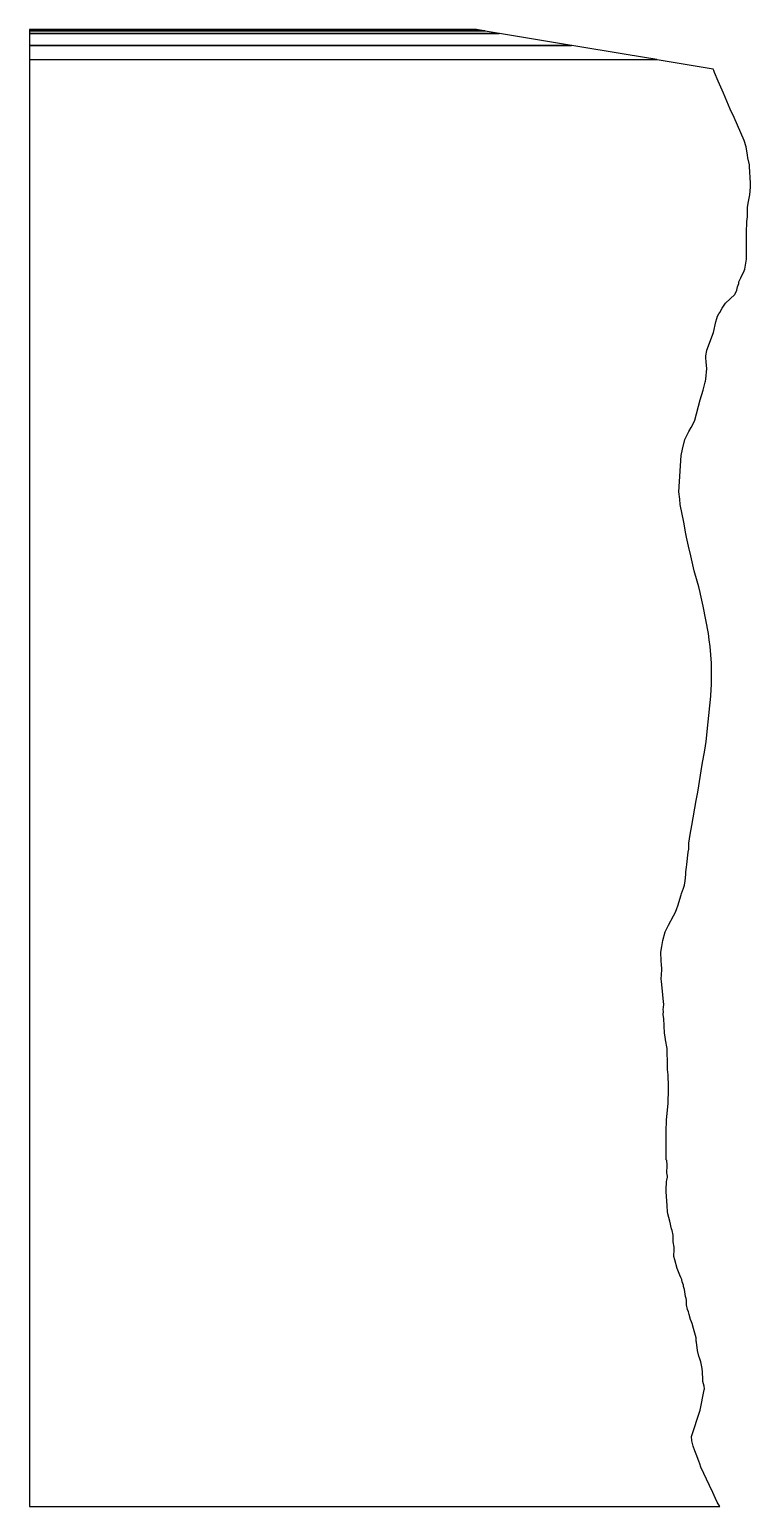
# Model space of a CAD drawing. Extents: x -56 to 34, y -92 to 92.
import ezdxf

# ---------------------------------------------------------------- set-up
doc = ezdxf.new("R2010")
doc.units = 0
doc.layers.add('37_111000', color=7, linetype='CONTINUOUS')

msp = doc.modelspace()

# ---------------------------------------------------------------- linework, layer by layer
at = {"layer": '37_111000', "color": 5}
for points in [[(-41.831, 91.825), (-0.075, 91.825), (-0.524, 91.9), (-56.17, 91.9), (-56.17, 91.825), (-41.831, 91.825)], [(-42.206, 91.783), (0.177, 91.783), (-0.042, 91.81901), (-56.17, 91.81901), (-56.17, 91.783), (-42.206, 91.783)], [(-56.17, 91.769), (-56.17, 91.72301), (0.541, 91.72301), (0.184, 91.783), (-56.17, 91.783), (-56.17, 91.769)], [(-56.17, 91.534), (-56.17, 91.426), (2.315, 91.426), (0.568, 91.717), (-56.17, 91.717), (-56.17, 91.534)], [(-56.17, 90.49001), (-56.17, 89.926), (11.304, 89.926), (2.341, 91.422), (-56.17, 91.422), (-56.17, 90.49001)], [(18.11, 88.79), (11.352, 89.91801), (-56.17, 89.91801), (-56.17, 88.149), (21.953, 88.149), (18.11, 88.79)], [(-56.17, 85.43101), (-56.17, -92.11401), (29.777, -92.11401), (29.469, -91.563), (29.234, -91.10201), (28.906, -90.36501), (28.484, -89.523), (27.433, -87.204), (27.279, -86.8), (27.173, -86.45), (26.85, -85.60001), (26.673, -85.173), (26.475, -84.58601), (26.287, -83.956), (26.278, -83.898), (26.268, -83.397), (27.319, -80.106), (27.834, -77.60201), (27.853, -77.455), (27.843, -77.14201), (27.667, -76.562), (27.664, -76.259), (27.635, -75.39101), (27.592, -74.944), (27.427, -74.11401), (27.281, -73.708), (27.178, -73.371), (26.991, -72.695), (26.887, -71.64301), (26.85, -71.50101), (26.838, -71.094), (26.495, -69.94701), (26.34, -69.3), (26.274, -69.124), (26.14, -68.832), (25.969, -68.207), (25.896, -67.884), (25.749, -67.56001), (25.645, -66.98), (25.612, -66.39101), (25.594, -66.195), (25.566, -66.098), (25.487, -65.959), (25.376, -65.077), (25.272, -64.716), (25.252, -64.533), (25.111, -64.12), (25.046, -63.834), (24.923, -63.586), (24.788, -63.286), (24.489, -62.468), (24.164, -61.403), (24.073, -60.965), (24.087, -60.065), (24.078, -59.827), (23.97, -59.139), (23.988, -58.526), (23.953, -58.301), (23.839, -57.721), (23.767, -57.508), (23.549, -56.589), (23.299, -55.665), (23.258, -55.346), (23.227, -54.68), (23.232, -54.62), (23.092, -52.899), (23.09, -52.666), (23.146, -51.639), (23.169, -51.449), (23.279, -51.089), (23.27, -50.956), (23.195, -50.546), (23.232, -49.612), (23.22, -49.556), (23.166, -49.017), (23.112, -48.915), (23.116, -48.026), (23.092, -47.143), (23.09, -45.436), (23.149, -43.933), (23.22, -43.138), (23.354, -41.848), (23.366, -41.587), (23.365, -41.302), (23.397, -40.762), (23.378, -39.688), (23.333, -38.438), (23.341, -38.32), (23.28, -37.688), (23.278, -37.528), (23.252, -37.212), (23.203, -35.047), (23.025, -33.976), (22.977, -33.592), (22.896, -33.149), (22.789, -31.325), (22.716, -30.852), (22.755, -30.389), (22.74, -30.25), (22.819, -29.563), (22.753, -29.212), (22.722, -28.808), (22.668, -28.364), (22.499, -26.664), (22.497, -26.423), (22.542, -25.246), (22.541, -25.1), (22.499, -24.628), (22.487, -24.14), (22.418, -23.059), (22.542, -22.336), (22.699, -21.606), (22.955, -20.508), (23.226, -20.008), (23.38, -19.69), (24.031, -18.533), (24.281, -18.062), (24.434, -17.614), (24.566, -17.294), (24.982, -15.916), (25.02, -15.736), (25.27, -15.084), (25.362, -14.718), (25.449, -14.152), (25.542, -13.371), (25.554, -13.042), (25.628, -12.472), (25.684, -12.125), (25.852, -10.596), (25.905, -10.225), (25.906, -9.587), (25.917, -9.482), (26.084, -8.382), (26.311, -7.255), (26.829, -4.16), (26.946, -3.522), (27.034, -3.128), (27.602, 0.332), (27.922, 2.126), (28.066, 3.177), (28.344, 5.665), (28.406, 6.448), (28.666, 8.837), (28.678, 9.106), (28.713, 9.47), (28.757, 10.518), (28.752, 12.254), (28.731, 12.962), (28.558, 15.026), (28.443, 15.864), (28.351, 16.668), (27.719, 20.043), (27.391, 21.563), (27.334, 21.777), (27.17, 22.481), (26.965, 23.154), (26.602, 24.452), (26.165, 26.333), (25.861, 27.525), (25.625, 28.642), (25.561, 29.086), (25.281, 30.54), (24.839, 32.738), (24.797, 33.38), (24.673, 34.311), (24.96, 38.82), (25.129, 39.619), (25.416, 40.837), (25.924, 41.81), (26.218, 42.326), (26.548, 42.942), (26.675, 43.219), (27.341, 45.751), (27.696, 46.974), (27.966, 47.956), (27.995, 48.082), (28.03, 48.359), (28.18, 49.674), (28.089, 50.475), (28.046, 51.042), (28.04, 51.263), (28.15, 51.901), (28.151, 51.96), (28.979, 54.17), (29.298, 55.483), (29.388, 55.908), (29.507, 56.208), (29.649, 56.472), (29.771, 56.647), (30.065, 57.168), (30.507, 57.796), (31.658, 58.905), (31.704, 58.959), (31.911, 59.425), (31.98, 59.833), (32.132, 60.278), (32.165, 60.471), (32.383, 60.944), (32.811, 61.831), (32.88, 62.051), (33.104, 63.299), (33.097, 63.994), (33.113, 66.582), (33.148, 67.966), (33.226, 68.548), (33.245, 69.71101), (33.308, 70.249), (33.518, 71.305), (33.585, 72.275), (33.593, 72.76801), (33.46, 74.817), (33.458, 75.033), (33.255, 75.925), (33.237, 76.263), (33.053, 77.29301), (32.828, 78.08601), (31.577, 80.939), (31.077, 81.96001), (30.255, 83.964), (29.567, 85.482), (29.135, 86.53101), (29.021, 86.776), (28.938, 86.983), (21.969, 88.146), (-56.17, 88.146), (-56.17, 85.43101)]]:
    msp.add_lwpolyline(points, dxfattribs=at)

doc.saveas('drawing.dxf')
